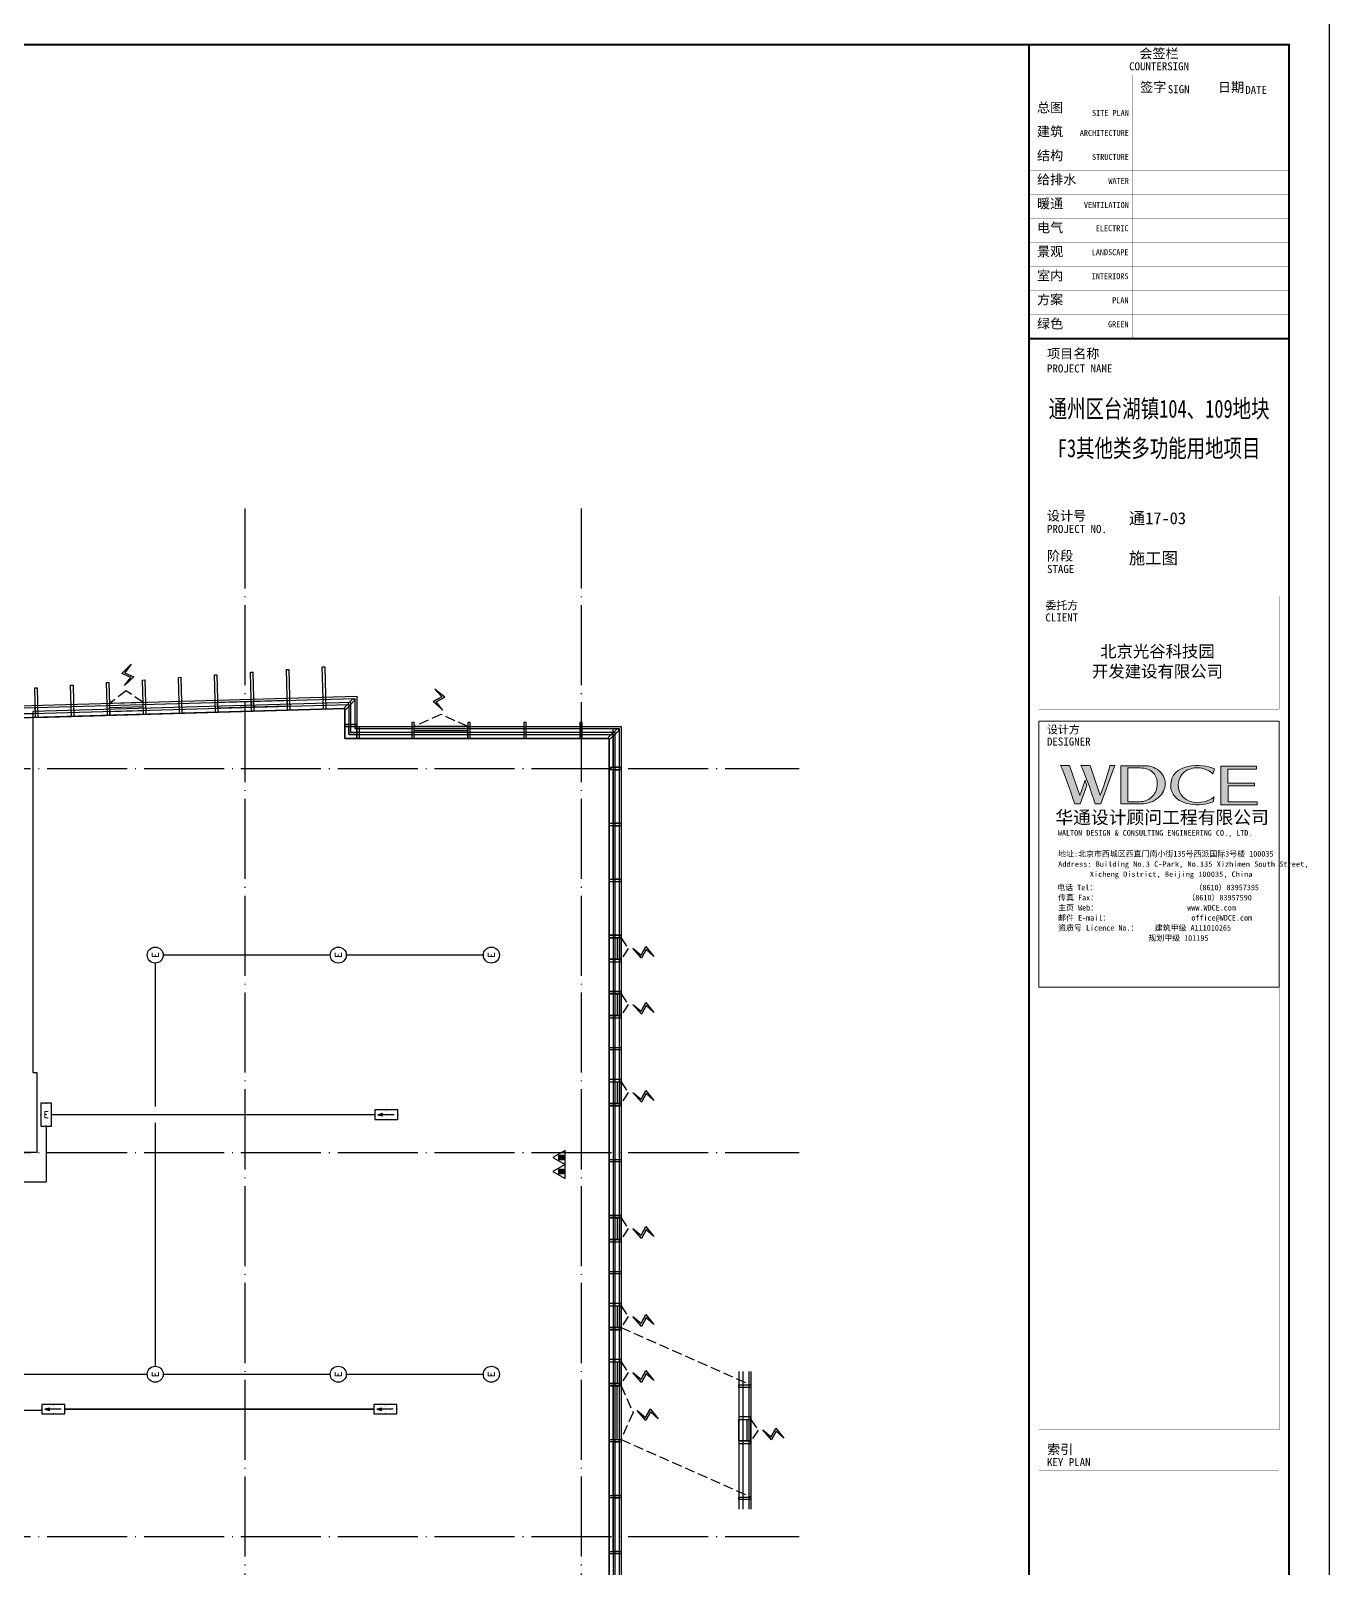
# Model space of a CAD drawing. Extents: x -2209072 to 495824, y -92434 to 572724.
# Drawn here: x 28631 to 61077, y 276433 to 314860 of the extents above; entities that cross this region are included whole.
import ezdxf
from ezdxf.enums import TextEntityAlignment as Align

# ---------------------------------------------------------------- set-up
doc = ezdxf.new("R2010")
doc.units = 0
doc.header["$LTSCALE"] = 1000
doc.header["$MEASUREMENT"] = 0
for name, pattern in [('6#7#幕墙$0$$1$DASH', [0.35, 0.25, -0.1]), ('6#7#幕墙$0$DASH', [0.35, 0.25, -0.1]), ('DASH', [0.35, 0.25, -0.1]), ('X-104 6#7#平面$0$104-1112 结构$0$$AUDIT_BAD_LTYPE1', [0]), ('X-104 6#7#平面$0$DOTE', [2.42, 2, -0.2, 0.02, -0.2])]:
    doc.linetypes.add(name, pattern=pattern)
doc.layers.get('0').update_dxf_attribs({"linetype": 'CONTINUOUS'})
doc.layers.get('Defpoints').update_dxf_attribs({"linetype": 'CONTINUOUS'})
doc.layers.add('6#7#幕墙$0$04-不打印_辅助线', color=165, linetype='CONTINUOUS', plot=False)
for name, color, linetype in [('6#7#幕墙$0$04-电动窗', 1, 'CONTINUOUS'), ('6#7#幕墙$0$A-C_玻璃幕墙', 140, 'CONTINUOUS'), ('6#7#幕墙$0$A-C_窗', 140, 'CONTINUOUS'), ('6#7#幕墙$0$A-TECH_结构', 21, 'CONTINUOUS'), ('EQUIP-照明', 3, 'CONTINUOUS'), ('WIRE-应急', 2, 'DASH'), ('X-104 6#7#平面$0$A-O_屋面', 201, 'CONTINUOUS'), ('X-104 6#7#平面$0$A-TECH_结构', 21, 'CONTINUOUS'), ('X-104 6#7#平面$0$A_AXIS-轴线', 36, 'X-104 6#7#平面$0$DOTE'), ('X-104 6#7#平面$0$EQUIP_消防-01', 7, 'CONTINUOUS')]:
    doc.layers.add(name, color=color, linetype=linetype)
doc.layers.add('X-104 6#7#平面$0$000套内', color=226, linetype='CONTINUOUS', lineweight=30, plot=False)
doc.styles.add('_TEL_DIM', font='SIMPLEX', dxfattribs={"width": 0.8, "height": 3.5, "bigfont": 'HZTXT'})
doc.styles.add('图签信息$0$hwxh', font='STXIHEI.TTF')
doc.styles.add('图签信息$0$华文细黑', font='STXIHEI.TTF', dxfattribs={"height": 10})

# ---------------------------------------------------------------- blocks, each defined once
blk = doc.blocks.new('$equip$00002534')
for p, q in [((-0.72, 0.66), (-0.72, 0)), ((0.72, 0.66), (-0.72, 0.66)), ((-0.72, 0), (0.72, 0)), ((0.72, 0), (0.72, 0.66))]:
    blk.add_line(p, q)
at = {"const_width": 0.03}
blk.add_lwpolyline([(-0.72, 0.66), (-0.72, 0), (0.72, 0), (0.72, 0.66), (-0.72, 0.66), (-0.72, 0)], dxfattribs=at)
for p in [(-0.72, 0.33), (0, 0.66), (0, 0), (0.72, 0.33)]:
    blk.add_point(p)
at = {"color": 7, "style": '_TEL_DIM'}
blk.add_attdef('$TEXT$', text='', height=0.4, dxfattribs=at).set_placement((0, 0.33), align=Align.MIDDLE_CENTER)
at = {"color": 7, "style": '_TEL_DIM', "flags": 1}
blk.add_attdef('A', text='', height=0.00002, dxfattribs=at).set_placement((0, 0), align=Align.MIDDLE_CENTER)
blk = doc.blocks.new('$equip$00002540')
blk.add_hatch(color=256).paths.add_polyline_path([(0.24, 0.372), (0.24, 0.228), (0.528, 0.3)])
for p, q in [((-0.72, 0.6), (-0.72, 0)), ((0.72, 0.6), (-0.72, 0.6)), ((-0.72, 0), (0.72, 0)), ((0.24, 0.372), (0.24, 0.228)), ((0.528, 0.3), (0.24, 0.372)), ((0.24, 0.228), (0.528, 0.3)), ((0.72, 0), (0.72, 0.6))]:
    blk.add_line(p, q)
at = {"color": 7}
blk.add_line((-0.48, 0.3), (0.48, 0.3), dxfattribs=at)
at = {"const_width": 0.02}
blk.add_lwpolyline([(-0.72, 0.6), (-0.72, 0), (0.72, 0), (0.72, 0.6), (-0.72, 0.6), (-0.72, 0)], dxfattribs=at)
for p in [(-0.72, 0.3), (0, 0.6), (0, 0), (0.72, 0.3)]:
    blk.add_point(p)
at = {"color": 7, "style": '_TEL_DIM', "flags": 1}
blk.add_attdef('A', text='', height=0.00002, dxfattribs=at).set_placement((0, 0), align=Align.MIDDLE_CENTER)
blk = doc.blocks.new('$equip$00001838')
blk.add_circle((0, 0), 0.5)
at = {"color": 7, "style": '_TEL_DIM'}
blk.add_attdef('$TEXT$', text='', height=0.4, dxfattribs=at).set_placement((0, 0), align=Align.MIDDLE_CENTER)
at = {"color": 7, "style": '_TEL_DIM', "flags": 1}
blk.add_attdef('A', text='', height=0.00002, dxfattribs=at).set_placement((0, 0), align=Align.MIDDLE_CENTER)
blk = doc.blocks.new('图框-A1')
for points, const_width in [([(0, 0), (841, 0), (841, 594), (0, 594)], 0.05), ([(766, 584), (25, 584), (25, 10), (766, 10)], 0.5)]:
    blk.add_lwpolyline(points, close=True, dxfattribs=dict(const_width=const_width))
at = {"const_width": 0.05}
blk.add_lwpolyline([(841, 297), (839, 297)], dxfattribs=at)
blk = doc.blocks.new('图签信息$0$WDCE Copyright200X')
at = {"const_width": 0.016}
blk.add_lwpolyline([(-10.6, 1.26, 1), (-11.4, 1.26, 1)], format="xyb", close=True, dxfattribs=at)
at = {"style": '图签信息$0$华文细黑'}
for s, p in [('WDCE ', (-11.46, 0.5)), ('     Copyright ', (-3.51, 0.5))]:
    blk.add_text(s, height=1, dxfattribs=at).set_placement(p, align=Align.BOTTOM_RIGHT)
blk.add_text('c', height=0.6, dxfattribs=at).set_placement((-11.04, 1.35), align=Align.MIDDLE_CENTER)
blk.add_attdef('200X', text='', height=1, dxfattribs=at).set_placement((-0.45, 0.5), align=Align.BOTTOM_RIGHT)
blk = doc.blocks.new('图签信息$0$logo2')
h = blk.add_hatch(color=7)
h.paths.add_polyline_path([(19.02, -7.36), (15.84, -7.36), (15.84, -3.97), (18.97, -3.97), (18.97, -4.24), (16.46, -4.24), (16.46, -5.45), (18.81, -5.45), (18.81, -5.69), (16.47, -5.69), (16.47, -7.12), (19.02, -7.12)])
edge = h.paths.add_edge_path()
edge.add_spline(control_points=[(15.26, -4.21), (15.26, -4.21), (15.13, -4.65), (15.13, -4.65), (15.13, -4.65), (14.62, -4.1), (13.73, -4.1), (13.04, -4.1), (12.07, -4.54), (12.08, -5.62), (12.08, -6.49), (12.77, -7.16), (13.73, -7.17), (14.66, -7.17), (15.23, -6.68), (15.23, -6.68), (15.23, -6.68), (15.16, -7.11), (15.16, -7.11), (13.63, -7.7), (11.42, -7.29), (11.41, -5.64), (11.4, -3.72), (14.16, -3.66), (15.26, -4.21)], knot_values=[0, 0, 0, 0, 1, 1, 1, 2, 2, 2, 3, 3, 3, 4, 4, 4, 5, 5, 5, 6, 6, 6, 7, 7, 7, 8, 8, 8, 8], degree=3, periodic=0)
edge = h.paths.add_edge_path(flags=16)
edge.add_spline(control_points=[(10.23, -5.57), (10.23, -5.16), (10.12, -4.83), (9.9, -4.58), (9.63, -4.27), (9.23, -4.12), (8.69, -4.12), (8.69, -4.12), (7.64, -4.12), (7.64, -4.12), (7.64, -4.12), (7.64, -7.1), (7.64, -7.1), (7.64, -7.1), (8.66, -7.1), (8.66, -7.1), (9.13, -7.1), (9.52, -6.93), (9.82, -6.6), (10.09, -6.31), (10.23, -5.96), (10.23, -5.57)], knot_values=[0, 0, 0, 0, 1, 1, 1, 2, 2, 2, 3, 3, 3, 4, 4, 4, 5, 5, 5, 6, 6, 6, 7, 7, 7, 7], degree=3, periodic=0)
edge = h.paths.add_edge_path()
edge.add_spline(control_points=[(10.92, -5.51), (10.92, -5.96), (10.72, -6.37), (10.34, -6.72), (9.92, -7.1), (9.41, -7.29), (8.82, -7.29), (8.82, -7.29), (7.03, -7.29), (7.03, -7.29), (7.03, -7.29), (7.03, -3.92), (7.03, -3.92), (7.03, -3.92), (9.1, -3.92), (9.1, -3.92), (9.59, -3.92), (10.01, -4.06), (10.36, -4.34), (10.73, -4.64), (10.92, -5.03), (10.92, -5.51)], knot_values=[0, 0, 0, 0, 1, 1, 1, 2, 2, 2, 3, 3, 3, 4, 4, 4, 5, 5, 5, 6, 6, 6, 7, 7, 7, 7], degree=3, periodic=0)
at = {"lineweight": 0}
blk.add_lwpolyline([(19.02, -7.36), (15.84, -7.36), (15.84, -3.97), (18.97, -3.97), (18.97, -4.24), (16.46, -4.24), (16.46, -5.45), (18.81, -5.45), (18.81, -5.69), (16.47, -5.69), (16.47, -7.12), (19.02, -7.12), (19.02, -7.36)], dxfattribs=at)
for points, knots in [([(10.92, -5.51), (10.92, -5.96), (10.72, -6.37), (10.34, -6.72), (9.92, -7.1), (9.41, -7.29), (8.82, -7.29), (8.82, -7.29), (7.03, -7.29), (7.03, -7.29), (7.03, -7.29), (7.03, -3.92), (7.03, -3.92), (7.03, -3.92), (9.1, -3.92), (9.1, -3.92), (9.59, -3.92), (10.01, -4.06), (10.36, -4.34), (10.73, -4.64), (10.92, -5.03), (10.92, -5.51)], [0, 0, 0, 0, 1, 1, 1, 2, 2, 2, 3, 3, 3, 4, 4, 4, 5, 5, 5, 6, 6, 6, 7, 7, 7, 7]), ([(15.26, -4.21), (15.26, -4.21), (15.13, -4.65), (15.13, -4.65), (15.13, -4.65), (14.62, -4.1), (13.73, -4.1), (13.04, -4.1), (12.07, -4.54), (12.08, -5.62), (12.08, -6.49), (12.77, -7.16), (13.73, -7.17), (14.66, -7.17), (15.23, -6.68), (15.23, -6.68), (15.23, -6.68), (15.16, -7.11), (15.16, -7.11), (13.63, -7.7), (11.42, -7.29), (11.41, -5.64), (11.4, -3.72), (14.16, -3.66), (15.26, -4.21)], [0, 0, 0, 0, 1, 1, 1, 2, 2, 2, 3, 3, 3, 4, 4, 4, 5, 5, 5, 6, 6, 6, 7, 7, 7, 8, 8, 8, 8]), ([(10.23, -5.57), (10.23, -5.16), (10.12, -4.83), (9.9, -4.58), (9.63, -4.27), (9.23, -4.12), (8.69, -4.12), (8.69, -4.12), (7.64, -4.12), (7.64, -4.12), (7.64, -4.12), (7.64, -7.1), (7.64, -7.1), (7.64, -7.1), (8.66, -7.1), (8.66, -7.1), (9.13, -7.1), (9.52, -6.93), (9.82, -6.6), (10.09, -6.31), (10.23, -5.96), (10.23, -5.57)], [0, 0, 0, 0, 1, 1, 1, 2, 2, 2, 3, 3, 3, 4, 4, 4, 5, 5, 5, 6, 6, 6, 7, 7, 7, 7])]:
    blk.add_open_spline(points, degree=3, knots=knots, dxfattribs=at)
blk = doc.blocks.new('图签信息$0$logo1')
h = blk.add_hatch(color=8)
edge = h.paths.add_edge_path()
edge.add_spline(control_points=[(3.86, -5.21), (3.63, -5.88), (3.39, -6.56), (3.39, -6.56), (3.39, -6.56), (2.5, -3.91), (2.5, -3.91), (2.5, -3.91), (1.8, -3.91), (1.69, -3.91), (2.02, -4.39), (2.95, -7.27), (2.95, -7.27), (2.95, -7.27), (3.44, -7.27), (3.44, -7.27), (3.44, -7.27), (4.03, -5.66), (4.03, -5.66), (4.03, -5.66), (3.86, -5.21), (3.86, -5.21)], knot_values=[0, 0, 0, 0, 1, 1, 1, 2, 2, 2, 3, 3, 3, 4, 4, 4, 5, 5, 5, 6, 6, 6, 7, 7, 7, 7], degree=3, periodic=0)
h = blk.add_hatch(color=7)
edge = h.paths.add_edge_path()
edge.add_spline(control_points=[(6.04, -3.91), (6.09, -4.1), (5.2, -6.56), (5.2, -6.56), (5.2, -6.56), (4.3, -3.91), (4.3, -3.91), (4.3, -3.91), (3.6, -3.91), (3.49, -3.91), (3.82, -4.39), (4.75, -7.27), (4.75, -7.27), (4.75, -7.27), (5.24, -7.27), (5.24, -7.27), (5.24, -7.27), (6.33, -4.3), (6.33, -4.3), (6.33, -4.3), (6.48, -3.91), (6.48, -3.91), (6.48, -3.91), (6.21, -3.91), (6.04, -3.91)], knot_values=[0, 0, 0, 0, 1, 1, 1, 2, 2, 2, 3, 3, 3, 4, 4, 4, 5, 5, 5, 6, 6, 6, 7, 7, 7, 8, 8, 8, 8], degree=3, periodic=0)
at = {"color": 8, "lineweight": 0}
blk.add_open_spline([(3.86, -5.21), (3.63, -5.88), (3.39, -6.56), (3.39, -6.56), (3.39, -6.56), (2.5, -3.91), (2.5, -3.91), (2.5, -3.91), (1.8, -3.91), (1.69, -3.91), (2.02, -4.39), (2.95, -7.27), (2.95, -7.27), (2.95, -7.27), (3.44, -7.27), (3.44, -7.27), (3.44, -7.27), (4.03, -5.66), (4.03, -5.66), (4.03, -5.66), (3.86, -5.21), (3.86, -5.21)], degree=3, knots=[0, 0, 0, 0, 1, 1, 1, 2, 2, 2, 3, 3, 3, 4, 4, 4, 5, 5, 5, 6, 6, 6, 7, 7, 7, 7], dxfattribs=at)
at = {"lineweight": 0}
blk.add_open_spline([(6.04, -3.91), (6.09, -4.1), (5.2, -6.56), (5.2, -6.56), (5.2, -6.56), (4.3, -3.91), (4.3, -3.91), (4.3, -3.91), (3.6, -3.91), (3.49, -3.91), (3.82, -4.39), (4.75, -7.27), (4.75, -7.27), (4.75, -7.27), (5.24, -7.27), (5.24, -7.27), (5.24, -7.27), (6.33, -4.3), (6.33, -4.3), (6.33, -4.3), (6.48, -3.91), (6.48, -3.91), (6.48, -3.91), (6.21, -3.91), (6.04, -3.91)], degree=3, knots=[0, 0, 0, 0, 1, 1, 1, 2, 2, 2, 3, 3, 3, 4, 4, 4, 5, 5, 5, 6, 6, 6, 7, 7, 7, 8, 8, 8, 8], dxfattribs=at)
blk.add_blockref('图签信息$0$logo2', (0, 0))
blk = doc.blocks.new('图签信息$0$时间-logo')
at = {"layer": 'Defpoints', "lineweight": 0}
blk.add_lwpolyline([(0, -23.46), (-21.17, -23.46), (-21.17, 0), (0, 0), (0, -23.46)], dxfattribs=at)
blk.add_blockref('图签信息$0$logo1', (-20.97, 0))
at = {"style": '图签信息$0$hwxh'}
for s, height, p in [('华通设计顾问工程有限公司 ', 1.15, (-19.73, -9.05)), ('WALTON DESIGN & CONSULTING ENGINEERING CO., LTD.', 0.5, (-19.5, -10.1)), ('地址:北京市西城区西直门南小街135号西派国际3号楼 100035', 0.5, (-19.48, -11.94)), ('Address: Building No.3 C-Park, No.135 Xizhimen South Street, ', 0.47, (-19.48, -12.83)), ('Xicheng District, Beijing 100035, China ', 0.47, (-16.69, -13.72)), ('电话 Tel：                        （8610）83957395 ', 0.5, (-19.56, -14.91)), ('传真 Fax：                      （8610）83957590 ', 0.5, (-19.48, -15.8)), ('主页 Web：                      www.WDCE.com ', 0.5, (-19.48, -16.69)), ('邮件 E-mail：                    office@WDCE.com ', 0.5, (-19.48, -17.58)), ('资质号 Licence No.：    建筑甲级 A111010265 ', 0.5, (-19.48, -18.47)), ('   规划甲级 101195', 0.5, (-12.6, -19.36))]:
    blk.add_text(s, height=height, dxfattribs=at).set_placement(p)
blk = doc.blocks.new('图签信息')
at = {"const_width": 0.5}
for points in [[(-65, 574), (-65, 500.5), (0, 500.5), (0, 574)], [(-65, 0), (0, 0), (0, 500.5), (-65, 500.5)]]:
    blk.add_lwpolyline(points, close=True, dxfattribs=at)
at = {"const_width": 0.05}
for points in [[(-65, 566.5), (0, 566.5)], [(-39.14, 566.5), (-39.14, 500.5)], [(-19.1, 566.5), (-19.1, 500.5)], [(-65, 560.5), (0, 560.5)], [(-65, 554.5), (0, 554.5)], [(-65, 548.5), (0, 548.5)], [(-65, 542.5), (0, 542.5)], [(-65, 536.5), (0, 536.5)], [(-65, 530.5), (0, 530.5)], [(-65, 524.5), (0, 524.5)], [(-65, 518.5), (0, 518.5)], [(-65, 512.5), (0, 512.5)], [(-65, 512.5), (0, 512.5)], [(-65, 506.5), (0, 506.5)], [(-65, 500.5), (0, 500.5)], [(-62.5, 450.87), (-2.5, 450.87)], [(-62.5, 440.87), (-2.5, 440.87)], [(-2.5, 407.85), (-2.5, 436.12), (-62.5, 436.12), (-62.5, 407.85)], [(-62.5, 407.85), (-2.5, 407.85)], [(-62.5, 404.92), (-62.5, 227.83)], [(-62.5, 404.92), (-2.5, 404.92)], [(-62.5, 227.83), (-2.5, 227.83), (-2.5, 404.92)], [(-57.5, 338.36), (-7.5, 338.36)], [(-57.5, 288.83), (-7.5, 288.83)], [(-57.5, 234.85), (-7.5, 234.85)], [(-62.5, 227.83), (-2.5, 227.83)], [(-62.5, 217.74), (-2.5, 217.74)], [(-62.5, 103.26), (-2.5, 103.26), (-2.5, 163.26), (-62.5, 163.26), (-62.5, 103.26)], [(-37.5, 163.26), (-37.5, 103.26)], [(-20, 163.26), (-20, 103.26)], [(-62.5, 155.76), (-2.5, 155.76)], [(-62.5, 148.26), (-2.5, 148.26)], [(-62.5, 140.76), (-2.5, 140.76)], [(-62.5, 133.26), (-2.5, 133.26)], [(-62.5, 125.76), (-2.5, 125.76)], [(-62.5, 118.26), (-2.5, 118.26)], [(-62.5, 110.76), (-2.5, 110.76)], [(-62.5, 98.5), (-2.5, 98.5), (-2.5, 10), (-62.5, 10), (-62.5, 98.5)], [(-62.5, 83.5), (-2.5, 83.5)], [(-62.5, 76), (-2.5, 76)], [(-62.5, 40), (-2.5, 40)], [(-37.5, 40), (-37.5, 26)], [(-62.5, 26), (-2.5, 26)], [(-62.5, 18), (-2.5, 18)]]:
    blk.add_lwpolyline(points, dxfattribs=at)
at = {"ltscale": 0.001, "xscale": 2.834689937531525, "yscale": 2.834689937531525, "zscale": 2.834689937531525}
blk.add_blockref('图签信息$0$时间-logo', (-2.5, 404.92), dxfattribs=at)
blk.add_blockref('图签信息$0$WDCE Copyright200X', (-2.5, 0)).add_auto_attribs({'200X': '2007'})
at = {"style": '图签信息$0$华文细黑'}
for s, height, p in [('会签栏', 2.4, (-32.5, 573)), ('COUNTERSIGN', 2, (-32.5, 569.6))]:
    blk.add_text(s, height=height, dxfattribs=at).set_placement(p, align=Align.TOP_CENTER)
for s, height, p in [('签字', 2.4, (-37.22, 564.63)), ('日期', 2.4, (-17.79, 564.58)), ('SIGN', 2, (-30.32, 563.88)), ('DATE', 2, (-10.96, 563.7)), ('总图', 2.4, (-63, 559.5)), ('建筑', 2.4, (-63, 553.5)), ('结构', 2.4, (-63, 547.5)), ('给排水', 2.4, (-63, 541.5)), ('暖通', 2.4, (-63, 535.5)), ('电气', 2.4, (-63, 529.5)), ('景观', 2.4, (-63, 523.5)), ('室内', 2.4, (-63, 517.5)), ('方案', 2.4, (-63, 511.5)), ('绿色', 2.4, (-63, 505.5)), ('项目名称', 2.4, (-60.5, 498)), ('PROJECT NAME', 2, (-60.5, 494.08)), ('设计号', 2.4, (-60.54, 457.48)), ('PROJECT NO.', 2, (-60.5, 453.97)), ('阶段', 2.4, (-60.5, 447.47)), ('STAGE', 2, (-60.5, 443.97)), ('委托方', 2, (-60.9, 434.86)), ('CLIENT', 2, (-60.9, 431.86)), ('设计方', 2, (-60.5, 403.83)), ('DESIGNER', 2, (-60.5, 400.83)), ('索引', 2.4, (-60.5, 224.14)), ('KEY PLAN', 2, (-60.5, 220.74)), ('姓名', 2.4, (-35.5, 162.47)), ('签字', 2.4, (-15.81, 162.57)), ('NAME', 2, (-35.5, 158.96)), ('SIGN', 2, (-15.5, 159.2)), ('审定', 2.4, (-60.73, 154.81)), ('APPROVED BY', 2, (-60.5, 151.44)), ('审核', 2.4, (-60.95, 147.29)), ('VERIFIED BY', 2, (-60.5, 143.91)), ('设计主持人', 2.4, (-60.68, 139.76)), ('DESIGN CHIEF', 2, (-60.5, 136.19)), ('专业负责人', 2.4, (-60.67, 132.26)), ('DISCIPLINE CHIEF', 2, (-60.5, 128.98)), ('校对', 2.4, (-60.5, 124.76)), ('CHECKED BY', 2, (-60.5, 121.37)), ('设计人', 2.4, (-60.5, 117.26)), ('DESIGN BY', 2, (-60.5, 113.83)), ('制图人', 2.4, (-60.61, 109.76)), ('DRAWN BY', 2, (-60.5, 106.5)), ('专业', 2.4, (-61.23, 97.93)), ('SPECIALTY', 2, (-61.23, 94.38)), ('子项', 2.4, (-60.88, 82.92)), ('SUB ITEM', 2, (-60.88, 79.5)), ('图名', 2.4, (-60.91, 75.41)), ('DRAWING TITLES', 2, (-60.91, 72)), ('比例', 2.4, (-61.56, 39.42)), ('图纸编号', 2.4, (-36.1, 39.32)), ('SCALE', 2, (-61.19, 36)), ('SHEET NO.', 2, (-36.1, 36)), ('版本号', 2.4, (-61, 25.03)), ('EDITION', 2, (-61.06, 21.61)), ('日期', 2.4, (-61, 16.68)), ('DATE', 2, (-60.5, 13.26))]:
    blk.add_text(s, height=height, dxfattribs=at).set_placement(p, align=Align.TOP_LEFT)
for s, p in [('SITE PLAN', (-40.06, 557.7)), ('ARCHITECTURE', (-40.06, 552.7)), ('STRUCTURE', (-40.06, 546.7)), ('WATER', (-40.06, 540.7)), ('VENTILATION', (-40.06, 534.7)), ('ELECTRIC', (-40.14, 528.89)), ('LANDSCAPE', (-40.14, 522.89)), ('INTERIORS', (-40.14, 516.89)), ('PLAN', (-40.14, 510.89)), ('GREEN', (-40.14, 504.89))]:
    blk.add_text(s, height=1.5, dxfattribs=at).set_placement(p, align=Align.TOP_RIGHT)
at = {"color": 4, "style": '图签信息$0$华文细黑', "width": 0.75}
for s, p in [('通州区台湖镇104、109地块', (-32.5, 480.78)), ('F3其他类多功能用地项目', (-32.5, 470.91))]:
    blk.add_text(s, height=4.5, dxfattribs=at).set_placement(p, align=Align.CENTER)
at = {"color": 4, "style": '图签信息$0$华文细黑'}
for s, p in [('A', (-32.53, 19.4)), ('2019.03', (-32.53, 11.84))]:
    blk.add_text(s, height=3, dxfattribs=at).set_placement(p, align=Align.CENTER)
at = {"style": '图签信息$0$华文细黑', "oblique": 20}
for s, p in [('尺寸以标注为准不得量取，所有尺寸需在现场校核准确', (-32.5, 4)), ('除特别注明外，所有尺寸是以毫米制', (-32.5, 6.5))]:
    blk.add_text(s, height=1.5, dxfattribs=at).set_placement(p, align=Align.MIDDLE_CENTER)
at = {"color": 4, "ltscale": 0.001, "char_height": 3, "width": 58.4895, "style": '图签信息$0$华文细黑'}
for s, insert, attachment_point in [('通17-03', (-40.06, 455.51), 4), ('施工图', (-40.06, 445.51), 4), ('北京光谷科技园\\P开发建设有限公司', (-32.9, 419.71), 5)]:
    blk.add_mtext(s, dxfattribs=dict(at, insert=insert, attachment_point=attachment_point))
blk = doc.blocks.new('图签-A1')
at = {"color": 2}
blk.add_blockref('图签信息', (0, 0), dxfattribs=at)
blk = doc.blocks.new('*U1301')
at = {"layer": 'X-104 6#7#平面$0$A_AXIS-轴线'}
for p, q in [((42000, 25700), (42000, -6500)), ((50400, 25700), (50400, -6500))]:
    blk.add_line(p, q, dxfattribs=at)
for points in [[(-6500, 19200), (55852, 19200)], [(-6500, 9600), (55852, 9600)], [(-6500, 0), (55852, 0)]]:
    blk.add_lwpolyline(points, dxfattribs=at)
blk = doc.blocks.new('X-104 6#7#平面$0$fgh')
at = {"layer": 'X-104 6#7#平面$0$A-TECH_结构'}
blk.add_lwpolyline([(6500, 56750), (44500, 56750), (44500, 58050), (51100, 58050), (51100, 79350), (44500, 79350), (44500, 80095), (35800, 79845)], dxfattribs=at)
blk = doc.blocks.new('6#7#幕墙$0$$TCHSYS$WIN2D')
for p, q in [((-0.5, 0.5), (0.5, 0.5)), ((-0.5, 0.5), (-0.5, -0.5)), ((0.5, 0.5), (0.5, -0.5)), ((0.5, 0.167), (-0.5, 0.167)), ((0.5, -0.167), (-0.5, -0.167)), ((-0.5, -0.5), (0.5, -0.5))]:
    blk.add_line(p, q)
blk = doc.blocks.new('6#7#幕墙$0$开启扇')
at = {"layer": '6#7#幕墙$0$04-电动窗'}
h = blk.add_hatch(color=1, dxfattribs=at)
h.dxf.hatch_style = 1
h.paths.add_polyline_path([(822, 978), (651, 790), (867, 672), (619, 453), (788, 663), (571, 780)])
at = {"layer": '6#7#幕墙$0$04-电动窗', "color": 1}
blk.add_lwpolyline([(822, 978), (651, 790), (867, 672), (619, 453), (788, 663), (571, 780), (822, 978)], close=True, dxfattribs=at)
at = {"layer": '6#7#幕墙$0$A-C_窗', "linetype": '6#7#幕墙$0$DASH'}
blk.add_lwpolyline([(0, 50), (670, 350), (1340, 50)], dxfattribs=at)
at = {"layer": '6#7#幕墙$0$A-C_窗', "xscale": -1340, "yscale": 300, "zscale": 1340, "rotation": 180}
blk.add_blockref('6#7#幕墙$0$$TCHSYS$WIN2D', (670, -100), dxfattribs=at)
blk = doc.blocks.new('*U1917')
at = {"layer": '6#7#幕墙$0$A-C_玻璃幕墙'}
blk.add_lwpolyline([(-30, 200), (30, 200), (30, -200), (-30, -200)], close=True, dxfattribs=at)
blk = doc.blocks.new('6#7#幕墙$0$jiao')
at = {"layer": '6#7#幕墙$0$A-C_窗'}
blk.add_lwpolyline([(51079, -1171), (51308, -1400), (51350, -1358), (51121, -1129)], close=True, dxfattribs=at)
blk = doc.blocks.new('6#7#幕墙$0$ii')
blk.add_lwpolyline([(-1340, 0), (0, 0), (0, -150), (-1340, -150)], close=True)
blk = doc.blocks.new('*U1593')
at = {"layer": '6#7#幕墙$0$A-C_玻璃幕墙'}
blk.add_lwpolyline([(-200, 30), (100, 30), (100, -30), (-200, -30)], close=True, dxfattribs=at)
blk = doc.blocks.new('*U1592')
at = {"color": 0, "linetype": 'ByBlock', "lineweight": -2, "transparency": 16777216}
for p in [(0, 19600), (0, 18200), (0, 16800), (0, 15400), (0, 14000), (0, 12600), (0, 11200), (0, 9800), (0, 8400), (0, 7000), (0, 5600), (0, 4200), (0, 2800), (0, 1400), (0, 0)]:
    blk.add_blockref('*U1593', p, dxfattribs=at)
blk = doc.blocks.new('6#7#幕墙$0$saklshkjdhkjsa')
at = {"layer": '6#7#幕墙$0$04-电动窗'}
h = blk.add_hatch(color=1, dxfattribs=at)
h.dxf.hatch_style = 1
h.paths.add_polyline_path([(102, 870), (273, 682), (56, 564), (305, 345), (136, 554), (352, 672)])
at = {"layer": '6#7#幕墙$0$04-电动窗', "color": 1}
blk.add_lwpolyline([(102, 870), (273, 682), (56, 564), (305, 345), (136, 554), (352, 672), (102, 870)], close=True, dxfattribs=at)
at = {"layer": '6#7#幕墙$0$A-C_玻璃幕墙'}
for points in [[(30, 50), (30, -250), (-30, -250), (-30, 50), (30, 50)], [(630, 50), (630, -250), (570, -250), (570, 50), (630, 50)]]:
    blk.add_lwpolyline(points, dxfattribs=at)
at = {"layer": '6#7#幕墙$0$A-C_窗', "linetype": 'ByBlock'}
for p, q in [((30, 50), (570, 50)), ((30, -250), (30, 50)), ((570, -250), (570, 50)), ((570, -50), (30, -50)), ((570, -150), (30, -150)), ((30, -250), (570, -250))]:
    blk.add_line(p, q, dxfattribs=at)
at = {"layer": '6#7#幕墙$0$A-C_窗', "linetype": '6#7#幕墙$0$$1$DASH'}
blk.add_lwpolyline([(570, 50), (300, 230), (30, 50)], dxfattribs=at)
blk = doc.blocks.new('6#7#幕墙$0$900kaiqishan')
at = {"layer": '6#7#幕墙$0$04-电动窗'}
h = blk.add_hatch(color=1, dxfattribs=at)
h.dxf.hatch_style = 1
h.paths.add_polyline_path([(958, 485), (795, 680), (1016, 789), (777, 1018), (937, 802), (716, 693)])
at = {"layer": '6#7#幕墙$0$04-电动窗', "color": 1}
blk.add_lwpolyline([(958, 485), (795, 680), (1016, 789), (777, 1018), (937, 802), (716, 693), (958, 485)], close=True, dxfattribs=at)
at = {"layer": '6#7#幕墙$0$A-C_窗'}
for p, q in [((500, 50), (1340, 50)), ((500, -250), (500, 50)), ((1340, -250), (1340, 50)), ((1340, -50), (500, -50)), ((1340, -150), (500, -150)), ((500, -250), (1340, -250))]:
    blk.add_line(p, q, dxfattribs=at)
at = {"layer": '6#7#幕墙$0$A-C_窗', "linetype": '6#7#幕墙$0$DASH'}
blk.add_lwpolyline([(500, 50), (920, 350), (1340, 50)], dxfattribs=at)
blk = doc.blocks.new('*U1672')
blk.add_lwpolyline([(-1360, 0), (-520, 0), (-520, -150), (-1360, -150)], close=True)
blk = doc.blocks.new('*U1586')
at = {"layer": '6#7#幕墙$0$A-C_玻璃幕墙', "rotation": 179.9999379632255}
for p in [(-1390, -75), (-490, -75)]:
    blk.add_blockref('*U1672', p, dxfattribs=at)
blk = doc.blocks.new('*U1587')
at = {"color": 0, "linetype": 'ByBlock', "lineweight": -2, "transparency": 16777216}
blk.add_blockref('*U1586', (0, 0), dxfattribs=at)
blk = doc.blocks.new('6#7#幕墙$0$dsjdlkjsladjl')
at = {"layer": '6#7#幕墙$0$A-C_玻璃幕墙'}
for points in [[(35019, 358515), (35079, 358517), (35108, 357498), (35048, 357496)], [(35917, 358581), (35977, 358583), (36008, 357523), (35948, 357521)], [(30527, 358187), (30586, 358189), (30610, 357369), (30550, 357367)], [(31425, 358253), (31485, 358254), (31510, 357395), (31450, 357393)], [(32324, 358318), (32383, 358320), (32409, 357420), (32349, 357419)], [(33222, 358384), (33282, 358386), (33309, 357446), (33249, 357444)], [(34120, 358450), (34180, 358451), (34208, 357472), (34148, 357470)], [(28730, 358056), (28790, 358058), (28811, 357318), (28751, 357316)], [(29628, 358121), (29688, 358123), (29710, 357343), (29650, 357342)]]:
    blk.add_lwpolyline(points, close=True, dxfattribs=at)
at = {"rotation": 1.634700660360375}
blk.add_blockref('*U1587', (34173, 357646), dxfattribs=at)
at = {"layer": '6#7#幕墙$0$A-C_玻璃幕墙', "xscale": -1, "rotation": 1.634601696774478}
blk.add_blockref('6#7#幕墙$0$900kaiqishan', (31942, 357657), dxfattribs=at)
at = {"layer": '6#7#幕墙$0$A-C_玻璃幕墙', "rotation": 181.6346386235859}
blk.add_blockref('*U1672', (27388, 357377), dxfattribs=at)
blk = doc.blocks.new('6#7#幕墙$0$ZHAUNJIAOBAOWEN')
at = {"layer": '6#7#幕墙$0$A-C_玻璃幕墙'}
for points in [[(51040, -1350), (51100, -1350), (51100, -1650), (51040, -1650)], [(51400, -1290), (51400, -1350), (51100, -1350), (51100, -1290)]]:
    blk.add_lwpolyline(points, close=True, dxfattribs=at)
at = {"layer": '6#7#幕墙$0$A-C_窗'}
for points in [[(51100, -1350), (51400, -1350), (51400, -1650), (51100, -1650)], [(51150, -1400), (51150, -1350), (51300, -1350), (51300, -1550), (51100, -1550), (51100, -1400)]]:
    blk.add_lwpolyline(points, close=True, dxfattribs=at)
blk = doc.blocks.new('6#7#幕墙$0$A$C1B0437AB')
at = {"layer": '6#7#幕墙$0$A-C_窗', "rotation": 180}
blk.add_blockref('6#7#幕墙$0$ZHAUNJIAOBAOWEN', (51100, -1350), dxfattribs=at)
blk = doc.blocks.new('*U1964')
blk.add_lwpolyline([(-1340, 0), (-370, 0), (-370, -150), (-1340, -150)], close=True)
blk = doc.blocks.new('*U1988')
at = {"layer": '6#7#幕墙$0$A-C_玻璃幕墙'}
blk.add_lwpolyline([(-200, 30), (100, 30), (100, -30), (-200, -30)], close=True, dxfattribs=at)
blk = doc.blocks.new('6#7#幕墙')
at = {"layer": '6#7#幕墙$0$04-不打印_辅助线'}
blk.add_lwpolyline([(-23025, 315510), (61075, 315510), (61075, 256110), (-23025, 256110)], close=True, dxfattribs=at)
at = {"layer": '6#7#幕墙$0$A-C_玻璃幕墙'}
for points in [[(-619, 298610), (20486, 297761), (36781, 298226), (36781, 297472), (43381, 297472), (43381, 275572), (36781, 275572), (36781, 274272), (-1819, 274272), (-1819, 276522), (-8719, 276522), (-8719, 297222), (-619, 297222)], [(-569, 298558), (20485, 297711), (36731, 298174), (36731, 297422), (43331, 297422), (43331, 275622), (36731, 275622), (36731, 274322), (-1769, 274322), (-1769, 276572), (-8669, 276572), (-8669, 297172), (-569, 297172)], [(-419, 298402), (20485, 297561), (36581, 298020), (36581, 297272), (43181, 297272), (43181, 275772), (36581, 275772), (36581, 274472), (-1619, 274472), (-1619, 276722), (-8519, 276722), (-8519, 297022), (-419, 297022)], [(36731, 298125), (36502, 297896), (36460, 297938), (36689, 298167)], [(43331, 297380), (43102, 297151), (43060, 297194), (43289, 297422)]]:
    blk.add_lwpolyline(points, close=True, dxfattribs=at)
at = {"layer": '6#7#幕墙$0$A-C_玻璃幕墙', "linetype": '6#7#幕墙$0$DASH'}
for points in [[(43381, 282452), (46627, 281014)], [(43381, 279652), (46627, 278214)]]:
    blk.add_lwpolyline(points, dxfattribs=at)
at = {"layer": '6#7#幕墙$0$A-C_玻璃幕墙'}
for points in [[(46327, 281353), (46327, 277908)], [(46427, 281353), (46427, 277908)], [(46577, 281353), (46577, 277908)], [(46627, 281353), (46627, 277908)]]:
    blk.add_lwpolyline(points, dxfattribs=at)
at = {"layer": '6#7#幕墙$0$A-TECH_结构'}
blk.add_lwpolyline([(-319, 298298), (20484, 297461), (36481, 297917), (36481, 297172), (43081, 297172), (43081, 275872), (36481, 275872), (36481, 274572), (-1519, 274572), (-1519, 276822), (-8419, 276822), (-8419, 296922), (-319, 296922)], close=True, dxfattribs=at)
at = {"color": 0, "linetype": 'ByBlock', "lineweight": -2, "transparency": 16777216, "extrusion": (0, 0, -1), "zscale": -0.9999999999999974, "rotation": 180.0018571040711}
for p in [(-38181, 297373), (-39581, 297373), (-40981, 297372), (-42381, 297372)]:
    blk.add_blockref('*U1917', p, dxfattribs=at)
blk.add_blockref('*U1592', (43281, 276822))
at = {"color": 0, "linetype": 'ByBlock', "lineweight": -2, "transparency": 16777216}
for p in [(46527, 280984), (46527, 278184)]:
    blk.add_blockref('*U1988', p, dxfattribs=at)
at = {"layer": '6#7#幕墙$0$A-C_玻璃幕墙', "xscale": -1}
for name, p, rotation in [('6#7#幕墙$0$开启扇', (39551, 297423), 359.9981428959288), ('6#7#幕墙$0$saklshkjdhkjsa', (43331, 291622), 270), ('6#7#幕墙$0$saklshkjdhkjsa', (43331, 290222), 270), ('6#7#幕墙$0$saklshkjdhkjsa', (43331, 288022), 270), ('6#7#幕墙$0$saklshkjdhkjsa', (43331, 284622), 270), ('6#7#幕墙$0$saklshkjdhkjsa', (43331, 282422), 270), ('6#7#幕墙$0$saklshkjdhkjsa', (43331, 281022), 270), ('6#7#幕墙$0$saklshkjdhkjsa', (46577, 279584), 270)]:
    blk.add_blockref(name, p, dxfattribs=dict(at, rotation=rotation))
at = {"layer": '6#7#幕墙$0$A-C_玻璃幕墙'}
for name, p, rotation in [('*U1964', (43181, 297792), 90), ('6#7#幕墙$0$ii', (43181, 296392), 90), ('6#7#幕墙$0$ii', (43181, 294992), 90), ('6#7#幕墙$0$开启扇', (43331, 280992), 270), ('6#7#幕墙$0$ii', (43181, 279592), 90), ('6#7#幕墙$0$ii', (43181, 278192), 90)]:
    blk.add_blockref(name, p, dxfattribs=dict(at, rotation=rotation))
at = {"layer": '6#7#幕墙$0$A-C_窗'}
blk.add_blockref('6#7#幕墙$0$dsjdlkjsladjl', (0, -59620), dxfattribs=at)
at = {"layer": '6#7#幕墙$0$A-C_窗', "rotation": 90.00007811952572}
blk.add_blockref('6#7#幕墙$0$A$C1B0437AB', (36781, 297472), dxfattribs=at)
at = {"layer": '6#7#幕墙$0$A-C_窗', "xscale": -1, "rotation": 180}
blk.add_blockref('6#7#幕墙$0$jiao', (-8019, 296022), dxfattribs=at)
blk = doc.blocks.new('X-104 6#7#平面$0$$TWTSYS$00000546')
h = blk.add_hatch()
h.set_pattern_fill('ANSI31', color=256, scale=200, style=0)
h.set_pattern_definition([(45, (-38543.802, -6670.83), (-17.67767, 17.67767), [])])
h.paths.add_polyline_path([(-65, 174), (65, 174), (65, 44), (-65, 44)])
for points in [[(0, 344), (-198, 0), (198, 0)], [(-65, 174), (65, 174), (65, 44), (-65, 44)]]:
    blk.add_lwpolyline(points, close=True)
blk = doc.blocks.new('X-104 6#7#平面$0$灭火器2')
at = {"layer": 'X-104 6#7#平面$0$EQUIP_消防-01', "xscale": 0.88, "yscale": 0.88, "zscale": 0.88, "rotation": 90}
for p in [(-4049632, -27064), (-4049632, -27413)]:
    blk.add_blockref('X-104 6#7#平面$0$$TWTSYS$00000546', p, dxfattribs=at)
blk = doc.blocks.new('X-104 6#7#平面$0$A$C61334207')
at = {"layer": 'X-104 6#7#平面$0$EQUIP_消防-01'}
blk.add_blockref('X-104 6#7#平面$0$灭火器2', (4091615, 313763), dxfattribs=at)
blk = doc.blocks.new('X-104 6#7#平面')
at = {"layer": 'X-104 6#7#平面$0$000套内'}
for points in [[(36631, 297323), (36631, 298071), (28682, 297844), (28681, 288823), (28781, 288823), (28781, 286823), (21481, 286823)], [(-1619, 274348), (36631, 274423), (36631, 275723), (43231, 275723), (43231, 297323), (36631, 297323)]]:
    blk.add_lwpolyline(points, dxfattribs=at)
at = {"layer": 'X-104 6#7#平面$0$A-O_屋面'}
blk.add_line((28781, 297696), (36475, 297917), dxfattribs=at)
at = {"linetype": 'X-104 6#7#平面$0$104-1112 结构$0$$AUDIT_BAD_LTYPE1'}
blk.add_blockref('X-104 6#7#平面$0$A$C61334207', (0, 0), dxfattribs=at)
for name, p in [('6#7#幕墙', (0, 0)), ('*U1301', (-8019, 277223))]:
    blk.add_blockref(name, p)
at = {"xscale": 100, "yscale": 100, "zscale": 100}
for name, p in [('图框-A1', (-23025, 256111)), ('图签-A1', (60075, 257111))]:
    blk.add_blockref(name, p, dxfattribs=at)
at = {"layer": 'X-104 6#7#平面$0$A-TECH_结构'}
blk.add_blockref('X-104 6#7#平面$0$fgh', (-8019, 217823), dxfattribs=at)

msp = doc.modelspace()

# ---------------------------------------------------------------- linework, layer by layer
at = {"layer": 'WIRE-应急', "linetype": 'DASH', "const_width": 35}
for points in [[(31941, 291759), (36116, 291759)], [(36516, 291759), (39941, 291759)], [(31741, 291559), (31741, 287969)], [(29018, 287481), (29018, 286090)], [(29150, 287769), (37228, 287769)], [(31741, 287569), (31741, 281482)], [(21124, 286090), (29018, 286090)], [(28116, 281282), (31541, 281282)], [(31941, 281282), (36116, 281282)], [(36516, 281282), (39941, 281282)], [(20956, 280380), (28908, 280380)], [(37206, 280409), (29484, 280409)]]:
    msp.add_lwpolyline(points, dxfattribs=at)

# ---------------------------------------------------------------- block references
msp.add_blockref('X-104 6#7#平面', (0, 0))
at = {"layer": 'EQUIP-照明', "xscale": 400, "yscale": 400, "zscale": 400, "rotation": 90}
for p in [(31741, 291759), (36316, 291759), (40141, 291759), (31741, 281282), (36316, 281282), (40141, 281282)]:
    msp.add_blockref('$equip$00001838', p, dxfattribs=at).add_auto_attribs({'$TEXT$': 'E'})
at = {"layer": 'EQUIP-照明'}
ref = msp.add_blockref('$equip$00002534', (28886, 287769), dxfattribs=dict(at, xscale=400, yscale=400, zscale=400, rotation=270))
ref.add_attrib('$TEXT$', 'E', dxfattribs={"layer": '0', "color": 7, "height": 160, "style": '_TEL_DIM'}).set_placement((29018, 287769), align=Align.MIDDLE_CENTER)
at = {"layer": 'EQUIP-照明', "xscale": 400, "yscale": 400, "zscale": 400, "rotation": 180}
for p in [(37516, 287889), (29196, 280529), (37494, 280529)]:
    msp.add_blockref('$equip$00002540', p, dxfattribs=at)

doc.saveas('drawing.dxf')
